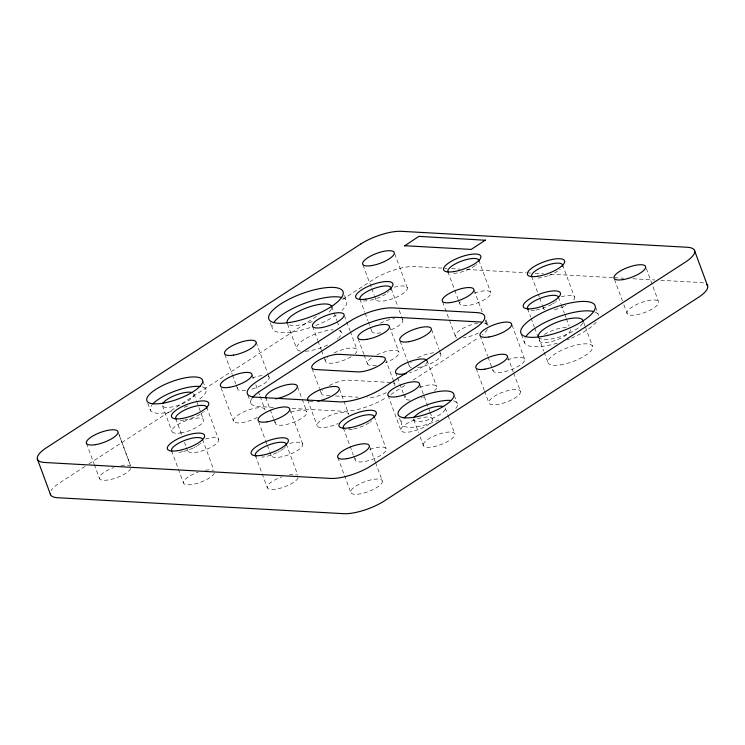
<?xml version="1.0" encoding="UTF-8"?>
<svg xmlns="http://www.w3.org/2000/svg" width="745" height="745" viewBox="0 0 745 745"><rect width="100%" height="100%" fill="white"/><g stroke="black" fill="none" stroke-linecap="round" stroke-linejoin="round"><path stroke-width="0.56" stroke-dasharray="3.73 2.79" d="M85.07 466.389L59.721 482.816A30.564 9.545 -20.3 0 0 51.135 490.685M88.972 463.856L319.084 314.716M342.486 299.546L373.683 279.319A30.564 9.545 -20.3 0 1 414.444 266.57L446.972 268.386M390.753 394.552L406.314 384.467M413.121 380.062L478.271 337.83M451.619 268.647L459.758 269.094M466.724 269.485L525.979 272.791M527.143 272.856L530.626 273.052M535.273 273.313L543.403 273.76M550.378 274.151L613.107 277.652M614.271 277.717L623.565 278.23M632.859 278.751L654.939 279.98M660.74 280.306L700.244 282.513A30.564 9.545 -20.3 0 1 704.546 283.258M390.762 382.511L348.874 380.173A16.809 5.252 -20.3 0 0 328.945 385.714M329.914 395.651L325.388 395.399A16.809 5.252 -20.3 0 1 322.008 391.078M335.576 395.967L358.224 397.234M273.564 407.385L258.599 406.556A32.435 10.132 -20.3 0 1 252.08 398.212M291.984 408.418L342.626 411.24A32.435 10.132 -20.3 0 0 385.891 397.709M646.278 268.479L658.645 301.911A16.809 5.252 -20.3 0 1 636.072 314.856A16.809 5.252 -20.3 0 1 633.771 306.009A16.809 5.252 -20.3 0 1 658.645 301.911M614.485 279.412L622.392 300.775M623.854 304.724L627.132 313.589M595.6 307.089L598.691 315.442M562.55 264.847L574.497 297.162M583.782 322.613L584.974 325.844M585.374 326.925L592.545 346.304M558.387 297.031L560.78 303.494M561.171 304.575L564.365 313.189M564.757 314.269L565.958 317.5M566.358 318.571L569.143 326.114M531.66 276.367L539.231 296.827M539.631 297.907L542.015 304.37M542.416 305.45L543.608 308.681M538.505 337.047L543.682 351.044M544.083 352.124L548.059 362.889M527.497 308.551L530.682 317.165M531.083 318.245L534.267 326.859M534.668 327.94L539.445 340.865M521.444 334.552L524.536 342.905M512.02 325.09L524.666 359.276M478.774 260.173L490.722 292.487M507.736 356.957L513.268 371.913M513.668 372.975L520.504 391.46A16.809 5.252 -20.3 0 1 497.921 404.395A16.809 5.252 -20.3 0 1 495.621 395.548A16.809 5.252 -20.3 0 1 520.504 391.46M486.01 319.894L488.18 325.733A32.435 10.132 -20.3 0 0 483.896 322.501M474.174 290.252L482.192 311.941M485.237 320.164L486.932 324.755M480.106 335.697L487.612 355.989M488.012 357.06L493.143 370.945M447.885 271.692L454.254 288.93M454.655 290.001L457.84 298.624M458.24 299.695L459.833 304.007M476.223 368.626L484.241 390.315M484.52 391.06L488.981 403.129M442.66 301.93L448.974 319.018M449.375 320.08L455.419 336.423M431.606 329.504L438.898 349.219M439.289 350.29L440.891 354.601M454.329 395.446L457.411 403.799M394.682 253.719L407.319 287.896M445.249 407.943L447.643 414.406M448.043 415.487L454.813 433.795M427.043 360.617L436.728 386.785M391.237 288.762L397.606 305.999M399.199 310.302L402.784 319.996M419.798 384.467L429.8 411.491M430.07 412.236L432.566 418.969A16.809 5.252 -20.3 0 1 409.983 431.904A16.809 5.252 -20.3 0 1 407.692 423.058A16.809 5.252 -20.3 0 1 432.566 418.969M400.084 341.182L407.375 360.887M407.655 361.642L409.368 366.27M389.439 326.412L399.003 352.264M363.038 265.071L371.457 287.821M371.736 288.566L374.223 295.299M374.502 296.044L375.806 299.574M413.745 419.696L418.532 432.612M420.124 436.924L423.309 445.538M395.651 372.612L396.843 375.843M397.523 377.668L403.213 393.071M403.613 394.152L405.206 398.454M385.556 359.351L393.127 379.82M393.248 380.136L394.841 384.448M359.947 299.201L364.724 312.127M365.125 313.207L367.918 320.741M368.309 321.821L369.902 326.133M370.302 327.204L371.895 331.516M399.478 418.131L401.797 424.399M388.005 395.39L401.052 430.638M344.423 295.402L346.639 301.38M358.196 338.845L363.895 354.248M364.175 355.002L367.481 363.942M344.469 315.75L346.444 321.086M346.714 321.84L350.001 330.706M350.271 331.451L357.116 349.926M374.186 416.418L386.143 448.732M331.655 306.437L333.648 311.829M334.049 312.9L336.833 320.443M337.234 321.514L338.826 325.826M340.418 330.137L341.219 332.289M369.706 446.823L375.238 461.77M375.517 462.524L382.353 481A16.809 5.252 -20.3 0 1 359.77 493.935A16.809 5.252 -20.3 0 1 357.479 485.088A16.809 5.252 -20.3 0 1 382.353 481M339.506 389.207L343.613 400.298M343.883 401.052L348.79 414.295A16.809 5.252 -20.3 0 0 330.268 415.375A16.809 5.252 -20.3 0 0 317.621 426.447A16.809 5.252 -20.3 0 0 338.342 423.43M312.555 326.357L317.696 340.242M317.966 340.987L321.253 349.852M321.523 350.597L323.619 356.259M323.898 357.004L325.593 361.604M343.296 427.937L349.675 445.175M350.076 446.246L353.26 454.869M353.661 455.94L355.253 460.252M312.146 368.691L319.437 388.396M319.717 389.151L321.43 393.788M337.802 457.421L344.395 475.263M344.516 475.58L350.839 492.668M287.57 324.103L296.733 348.874M307.592 399.795L317.268 425.972M297.618 386.869L306.903 411.957M270.267 322.864L272.474 328.843M290.094 409.964L302.74 444.141M256.14 342.188L267.474 372.845M267.865 373.916L269.057 377.119M286.248 443.936L297.804 475.17M265.704 397.458L273.396 418.243M273.788 419.323L275.38 423.635M252.248 375.117L254.343 380.788M255.805 384.737L257.9 390.399M258.292 391.46L259.875 395.735M260.154 396.48L265.015 409.62M258.58 421.633L265.574 440.537M265.695 440.863L266.878 444.067M267.269 445.137L269.643 451.545M269.913 452.29L271.227 455.819M247.88 395.083L250.972 403.436M224.897 354.611L232.123 374.158M232.403 374.903L235.681 383.768M236.081 384.839L237.655 389.113M255.367 455.446L261.737 472.684M262.138 473.764L267.315 487.761M221.125 387.866L233.492 421.298M202.994 381.431L206.086 389.784M206.635 407.077L218.592 439.382M193.924 393.928L196.317 400.382M196.717 401.462L203.487 419.77M202.472 439.261L214.029 470.495M175.745 418.597L181.724 434.745M184.518 442.288L186.11 446.6M186.501 447.671L187.703 450.902M162.419 405.671L171.983 431.523M171.583 450.781L177.962 468.009M178.362 469.089L183.54 483.086M147.771 403.073L150.471 410.383M119.172 434.94L130.626 465.914M118.259 432.482L130.515 465.588M86.476 443.405L93.982 463.697M94.252 464.442L99.513 478.653M268.293 376.309A16.809 5.252 -20.3 0 1 250.544 389.514M245.673 390.51A16.809 5.252 -20.3 0 1 238.232 386.404M252.034 378.004A16.809 5.252 -20.3 0 1 262.789 375.536M419.584 387.353A16.809 5.252 -20.3 0 1 435.266 390.101M434.801 390.576A16.809 5.252 -20.3 0 1 434.26 391.069M424.287 396.778A16.809 5.252 -20.3 0 1 423.262 397.187M422.229 397.569A16.809 5.252 -20.3 0 1 421.195 397.923M409.89 400.093A16.809 5.252 -20.3 0 1 405.783 395.753M200.75 443.07A16.483 5.15 -20.3 0 1 200.219 443.564M199.623 444.076A16.483 5.15 -20.3 0 1 197.5 445.603M196.689 446.115A16.483 5.15 -20.3 0 1 195.842 446.618M194.939 447.112A16.483 5.15 -20.3 0 1 194.007 447.596M193.048 448.071A16.483 5.15 -20.3 0 1 183.661 451.451M182.637 451.694A16.483 5.15 -20.3 0 1 177.887 452.448M285.4 446.776A16.483 5.15 -20.3 0 1 285 447.251M284.534 447.745A16.483 5.15 -20.3 0 1 283.994 448.239M283.398 448.741A16.483 5.15 -20.3 0 1 281.275 450.278M280.465 450.781A16.483 5.15 -20.3 0 1 279.617 451.284M278.714 451.777A16.483 5.15 -20.3 0 1 277.783 452.271M276.823 452.737A16.483 5.15 -20.3 0 1 261.663 457.113M389.113 291.5A16.483 5.15 -20.3 0 1 388.583 291.993M387.987 292.496A16.483 5.15 -20.3 0 1 387.335 293.008M385.863 294.033A16.483 5.15 -20.3 0 1 369.008 300.524M367.127 300.784A16.483 5.15 -20.3 0 1 362.564 300.756M394.319 287.17A16.809 5.252 -20.3 0 1 407.18 289.274A16.809 5.252 -20.3 0 1 389.374 299.788A16.809 5.252 -20.3 0 1 375.731 298.14M204.381 411.389A16.483 5.15 -20.3 0 1 203.785 411.892M203.134 412.395A16.483 5.15 -20.3 0 1 202.426 412.907M201.662 413.419A16.483 5.15 -20.3 0 1 200.852 413.931M199.995 414.434A16.483 5.15 -20.3 0 1 184.807 419.91M183.857 420.059A16.483 5.15 -20.3 0 1 177.794 420.022M334.011 353.055A16.809 5.252 -20.3 0 1 352.683 347.98A16.809 5.252 -20.3 0 1 355.179 353.717M351.184 356.697A16.809 5.252 -20.3 0 1 331.86 363.188A16.809 5.252 -20.3 0 1 326.524 358.438M326.934 357.963A16.809 5.252 -20.3 0 1 327.4 357.488M130.831 468.493A16.809 5.252 -20.3 0 1 113.771 478.672A16.809 5.252 -20.3 0 1 99.336 477.862A16.809 5.252 -20.3 0 1 113.883 467.553M121.016 465.569A16.809 5.252 -20.3 0 1 129.76 465.644M289.731 443.415A16.809 5.252 -20.3 0 1 302.6 445.519A16.809 5.252 -20.3 0 1 284.795 456.033A16.809 5.252 -20.3 0 1 271.143 454.385M560.296 269.159A16.483 5.15 -20.3 0 1 559.7 269.662M557.577 271.189A16.483 5.15 -20.3 0 1 549.018 275.389M547.957 275.771A16.483 5.15 -20.3 0 1 535.59 278.071M298.149 477.75A16.483 5.15 -20.3 0 1 281.489 487.854A16.483 5.15 -20.3 0 1 267.194 487.053A16.483 5.15 -20.3 0 1 281.899 476.837M289.144 474.928A16.483 5.15 -20.3 0 1 296.668 474.975M439.625 353.26A16.809 5.252 -20.3 0 1 435.751 360.869A16.809 5.252 -20.3 0 1 417.386 367.676M411.464 367.63A16.809 5.252 -20.3 0 1 410.299 363.104M410.709 362.638A16.809 5.252 -20.3 0 1 411.184 362.163M417.787 357.73A16.809 5.252 -20.3 0 1 434.503 352.692M322.362 390.622A16.809 5.252 -20.3 0 1 322.771 390.147M393.127 382.93A16.809 5.252 -20.3 0 1 394.422 386.394M386.301 392.671A16.809 5.252 -20.3 0 1 367.276 397.737M369.837 449.328A16.483 5.15 -20.3 0 1 386.245 449.561A16.483 5.15 -20.3 0 1 368.728 460.55A16.483 5.15 -20.3 0 1 355.505 458.315M214.374 473.075A16.483 5.15 -20.3 0 1 197.714 483.179A16.483 5.15 -20.3 0 1 183.419 482.387A16.483 5.15 -20.3 0 1 198.123 472.162M205.369 470.253A16.483 5.15 -20.3 0 1 212.893 470.3M205.471 438.991A16.483 5.15 -20.3 0 1 218.583 440.751A16.483 5.15 -20.3 0 1 201.523 451.097A16.483 5.15 -20.3 0 1 187.638 449.812M371.932 420.729A16.483 5.15 -20.3 0 1 371.336 421.232M370.684 421.745A16.483 5.15 -20.3 0 1 369.976 422.257M369.213 422.769A16.483 5.15 -20.3 0 1 353.344 429.073M352.357 429.26A16.483 5.15 -20.3 0 1 345.345 429.371M570.428 329.681A16.483 5.15 -20.3 0 1 552.576 341.257A16.483 5.15 -20.3 0 1 540.302 338.016M544.418 334.514A16.483 5.15 -20.3 0 1 567.094 327.698M413.624 418.969A16.809 5.252 -20.3 0 0 429.288 419.444A16.809 5.252 -20.3 0 0 445.37 408.66L445.352 408.288A16.809 5.252 -20.3 0 0 445.082 407.627M427.22 361.278A16.809 5.252 -20.3 0 1 409.564 372.724M453.5 400.847A29.67 9.266 -20.3 0 1 454.012 410.495M438.982 419.929A29.67 9.266 -20.3 0 1 409.405 427.276A29.67 9.266 -20.3 0 1 403.427 418.811M339.012 330.463A23.738 7.413 -20.3 0 1 338.733 337.774M337.969 338.491A23.738 7.413 -20.3 0 1 337.113 339.217M327.632 344.972A23.738 7.413 -20.3 0 1 304.603 351.342M300.496 351.109A23.738 7.413 -20.3 0 1 303.895 339.739A23.738 7.413 -20.3 0 1 333.35 329.821M331.749 308.011A23.738 7.413 -20.3 0 1 331.572 308.607M331.292 309.222A23.738 7.413 -20.3 0 1 328.405 312.649M312.174 321.617A23.738 7.413 -20.3 0 1 287.756 323.889M342.607 297.795A39.559 12.358 -20.3 0 1 342.095 310.302M336.302 314.958A39.559 12.358 -20.3 0 1 314.958 325.844M310.097 327.595A39.559 12.358 -20.3 0 1 272.651 324.522M402.384 319.4A16.483 5.15 -20.3 0 1 390.305 330.128M380.956 332.829A16.483 5.15 -20.3 0 1 372.751 328.666M380.369 323.181A16.483 5.15 -20.3 0 1 394.682 318.534M474.425 293.083A16.483 5.15 -20.3 0 1 490.815 293.446A16.483 5.15 -20.3 0 1 472.609 304.5A16.483 5.15 -20.3 0 1 460.354 301.623M561.376 296.761A16.483 5.15 -20.3 0 1 572.775 300.971M566.032 305.497A16.483 5.15 -20.3 0 1 565.064 305.971M564.077 306.428A16.483 5.15 -20.3 0 1 553.647 309.808M544.697 309.752A16.483 5.15 -20.3 0 1 543.664 307.173M556.664 300.84A16.483 5.15 -20.3 0 1 556.133 301.343M555.537 301.846A16.483 5.15 -20.3 0 1 554.885 302.358M554.178 302.861A16.483 5.15 -20.3 0 1 552.604 303.885M551.747 304.388A16.483 5.15 -20.3 0 1 540.619 308.952M539.576 309.222A16.483 5.15 -20.3 0 1 535.599 310.022M534.677 310.134A16.483 5.15 -20.3 0 1 530.114 310.106M193.756 393.602A16.809 5.252 -20.3 0 1 179.592 404.87A16.809 5.252 -20.3 0 1 162.298 404.954M583.074 322.036A23.738 7.413 -20.3 0 1 582.897 322.622M582.618 323.246A23.738 7.413 -20.3 0 1 561.208 336.451A23.738 7.413 -20.3 0 1 539.082 337.904M202.174 386.832A29.67 9.266 -20.3 0 1 199.567 399.087M187.656 405.913A29.67 9.266 -20.3 0 1 182.339 408.139M171.415 411.547A29.67 9.266 -20.3 0 1 152.101 404.796M507.522 359.844A16.809 5.252 -20.3 0 1 524.676 360.114A16.809 5.252 -20.3 0 1 505.352 371.522A16.809 5.252 -20.3 0 1 494.075 367.779M484.157 322.958A16.809 5.252 -20.3 0 1 486.522 326.692M478.392 332.978A16.809 5.252 -20.3 0 1 463.437 337.83M457.011 337.625A16.809 5.252 -20.3 0 1 459.693 330.333A16.809 5.252 -20.3 0 1 477.88 323.172M257.379 417.368A16.809 5.252 -20.3 0 1 234.144 422.024A16.809 5.252 -20.3 0 1 247.526 410.318A16.809 5.252 -20.3 0 1 264.969 410.728M290.792 412.171A16.809 5.252 -20.3 0 1 306.893 412.935A16.809 5.252 -20.3 0 1 287.924 424.129A16.809 5.252 -20.3 0 1 275.957 420.925M376.84 354.927A16.809 5.252 -20.3 0 1 398.435 351.379A16.809 5.252 -20.3 0 1 385.538 362.666M376.421 365.199A16.809 5.252 -20.3 0 1 371.755 357.842M313.161 401.751A16.809 5.252 -20.3 0 1 309.305 401.322M594.668 311.857A39.559 12.358 -20.3 0 1 598.822 316.253M596.233 322.129A39.559 12.358 -20.3 0 1 570.223 338.64M569.422 338.966A39.559 12.358 -20.3 0 1 567.019 339.906M557.269 343.184A39.559 12.358 -20.3 0 1 525.225 337.578M487.379 329.476A32.435 10.132 -20.3 0 1 482.294 334.943M476.521 264.484A16.483 5.15 -20.3 0 1 475.925 264.987M475.273 265.499A16.483 5.15 -20.3 0 1 452.56 273.424M423.831 443.107L423.56 443.564A16.809 5.252 -20.3 0 0 437.231 445.789A16.809 5.252 -20.3 0 0 454.934 434.512L454.916 434.139A16.809 5.252 -20.3 0 0 440.891 433.534A16.809 5.252 -20.3 0 0 423.831 443.107M180.569 432.966A16.809 5.252 -20.3 0 0 203.59 420.115A16.809 5.252 -20.3 0 0 179.051 423.849A16.809 5.252 -20.3 0 0 180.569 432.966M560.184 364.938A23.738 7.413 -20.3 0 0 592.675 346.798A23.738 7.413 -20.3 0 0 558.042 352.068A23.738 7.413 -20.3 0 0 560.184 364.938"/><path stroke-width="1.12" d="M414.043 417.647L414.276 417.265A16.809 5.252 -20.3 0 1 428.086 408.744A16.809 5.252 -20.3 0 1 443.694 406.649M404.665 245.887L418.811 236.37L485.489 240.253M404.6 245.71L471.203 249.426L485.423 240.086M694.396 250.199L707.657 286.033M37.343 458.967L50.604 494.801M307.899 400.419A16.809 5.252 -20.3 0 1 323.116 388.657A16.809 5.252 -20.3 0 1 339.031 389.961A16.809 5.252 -20.3 0 1 317.603 401.21M527.665 308.868A16.483 5.15 -20.3 0 1 541.55 297.814A16.483 5.15 -20.3 0 1 558.499 297.739M528.587 309.631A16.483 5.15 -20.3 0 1 527.898 309.147M176.155 419.193A16.483 5.15 -20.3 0 1 190.338 407.673A16.483 5.15 -20.3 0 1 206.579 408.577M406.519 373.506A16.809 5.252 -20.3 0 1 400.661 366.019A16.809 5.252 -20.3 0 1 426.857 360.319M344.013 428.794A16.483 5.15 -20.3 0 1 356.827 417.405A16.483 5.15 -20.3 0 1 374.251 417.517M256.075 456.303A16.483 5.15 -20.3 0 1 268.889 444.914A16.483 5.15 -20.3 0 1 286.322 445.026M360.347 299.807A16.483 5.15 -20.3 0 1 373.999 288.473A16.483 5.15 -20.3 0 1 390.901 288.781M390.78 289.19A16.483 5.15 -20.3 0 1 390.585 289.619M706.632 284.413A30.564 9.545 -20.3 0 1 698.316 297.432L384.355 500.929A30.564 9.545 -20.3 0 1 343.594 513.678L57.793 497.735A30.564 9.545 -20.3 0 1 50.288 493.59M531.828 276.684A16.483 5.15 -20.3 0 1 546.774 265.267A16.483 5.15 -20.3 0 1 562.494 266.356M448.285 272.288A16.483 5.15 -20.3 0 1 461.937 260.964A16.483 5.15 -20.3 0 1 478.839 261.272M404.153 417.982A29.67 9.266 -20.3 0 1 451.414 400.484M287.179 323.023A23.738 7.413 -20.3 0 1 308.179 307.303A23.738 7.413 -20.3 0 1 331.823 307.452M273.834 322.473A39.559 12.358 -20.3 0 1 305.078 303.159A39.559 12.358 -20.3 0 1 341.415 297.441M162.95 403.241A16.809 5.252 -20.3 0 1 176.761 394.729A16.809 5.252 -20.3 0 1 192.359 392.634M538.505 337.047A23.738 7.413 -20.3 0 1 559.504 321.319A23.738 7.413 -20.3 0 1 583.149 321.477M152.827 403.967A29.67 9.266 -20.3 0 1 200.088 386.469M171.75 451.088A16.483 5.15 -20.3 0 1 185.645 440.044A16.483 5.15 -20.3 0 1 202.593 439.96M266.012 398.081A16.809 5.252 -20.3 0 1 281.228 386.32A16.809 5.252 -20.3 0 1 297.143 387.624A16.809 5.252 -20.3 0 1 275.715 398.873M525.896 336.535A39.559 12.358 -20.3 0 1 557.139 317.221A39.559 12.358 -20.3 0 1 593.476 311.503M252.751 397.336A32.435 10.132 -20.3 0 1 260.648 390.715L353.028 330.845A32.435 10.132 -20.3 0 1 396.284 317.314L480.311 321.998A32.435 10.132 -20.3 0 1 481.615 322.101M360.645 244.071L46.684 447.568A30.564 9.545 -20.3 0 0 44.756 462.487L330.556 478.43A30.564 9.545 -20.3 0 0 371.317 465.681L685.279 262.184A30.564 9.545 -20.3 0 0 687.207 247.266L401.406 231.323A30.564 9.545 -20.3 0 0 360.645 244.071M349.545 321.449L257.174 381.319A32.435 10.132 -20.3 0 0 255.125 397.15L339.152 401.844A32.435 10.132 -20.3 0 0 382.418 388.303L474.788 328.433A32.435 10.132 -20.3 0 0 476.837 312.602L392.811 307.909A32.435 10.132 -20.3 0 0 349.545 321.449M381.198 356.669L339.31 354.331A16.809 5.252 -20.3 0 0 316.886 361.344A16.809 5.252 -20.3 0 0 315.824 369.548L357.712 371.885A16.809 5.252 -20.3 0 0 380.136 364.873A16.809 5.252 -20.3 0 0 381.198 356.669M533.42 308.477A19.78 6.174 -20.3 0 0 560.501 293.353A19.78 6.174 -20.3 0 0 531.641 297.739A19.78 6.174 -20.3 0 0 533.42 308.477M181.678 418.513A19.78 6.174 -20.3 0 0 208.758 403.39A19.78 6.174 -20.3 0 0 179.89 407.785A19.78 6.174 -20.3 0 0 181.678 418.513M261.29 455.372A19.78 6.174 -20.3 0 0 288.371 440.248A19.78 6.174 -20.3 0 0 259.502 444.644A19.78 6.174 -20.3 0 0 261.29 455.372M349.228 427.863A19.78 6.174 -20.3 0 0 376.309 412.739A19.78 6.174 -20.3 0 0 347.44 417.135A19.78 6.174 -20.3 0 0 349.228 427.863M177.515 450.697A19.78 6.174 -20.3 0 0 204.596 435.574A19.78 6.174 -20.3 0 0 175.727 439.969A19.78 6.174 -20.3 0 0 177.515 450.697M365.87 299.127A19.78 6.174 -20.3 0 0 392.95 284.003A19.78 6.174 -20.3 0 0 364.091 288.399A19.78 6.174 -20.3 0 0 365.87 299.127M537.583 276.293A19.78 6.174 -20.3 0 0 564.663 261.169A19.78 6.174 -20.3 0 0 535.804 265.555A19.78 6.174 -20.3 0 0 537.583 276.293M453.807 271.618A19.78 6.174 -20.3 0 0 480.888 256.494A19.78 6.174 -20.3 0 0 452.029 260.88A19.78 6.174 -20.3 0 0 453.807 271.618M408.744 341.685A16.809 5.252 -20.3 0 0 431.327 328.75A16.809 5.252 -20.3 0 0 406.453 332.847A16.809 5.252 -20.3 0 0 408.744 341.685M366.857 339.347A16.809 5.252 -20.3 0 0 389.439 326.412A16.809 5.252 -20.3 0 0 364.566 330.51A16.809 5.252 -20.3 0 0 366.857 339.347M267.12 421.828A16.809 5.252 -20.3 0 0 289.703 408.893A16.809 5.252 -20.3 0 0 264.829 412.991A16.809 5.252 -20.3 0 0 267.12 421.828M396.945 396.657A16.809 5.252 -20.3 0 0 419.528 383.722A16.809 5.252 -20.3 0 0 394.645 387.81A16.809 5.252 -20.3 0 0 396.945 396.657M623.034 279.608A16.809 5.252 -20.3 0 0 645.608 266.673A16.809 5.252 -20.3 0 0 620.734 270.761A16.809 5.252 -20.3 0 0 623.034 279.608M371.708 265.583A16.809 5.252 -20.3 0 0 394.282 252.648A16.809 5.252 -20.3 0 0 369.408 256.736A16.809 5.252 -20.3 0 0 371.708 265.583M233.558 355.123A16.809 5.252 -20.3 0 0 256.14 342.188A16.809 5.252 -20.3 0 0 231.257 346.285A16.809 5.252 -20.3 0 0 233.558 355.123M489.046 336.964A16.809 5.252 -20.3 0 0 511.629 324.028A16.809 5.252 -20.3 0 0 486.746 328.117A16.809 5.252 -20.3 0 0 489.046 336.964M451.321 302.442A16.809 5.252 -20.3 0 0 473.894 289.507A16.809 5.252 -20.3 0 0 449.021 293.595A16.809 5.252 -20.3 0 0 451.321 302.442M229.395 387.307A16.809 5.252 -20.3 0 0 251.978 374.372A16.809 5.252 -20.3 0 0 227.095 378.469A16.809 5.252 -20.3 0 0 229.395 387.307M346.732 458.687A16.809 5.252 -20.3 0 0 369.315 445.752A16.809 5.252 -20.3 0 0 344.441 449.84A16.809 5.252 -20.3 0 0 346.732 458.687M95.407 444.672A16.809 5.252 -20.3 0 0 117.989 431.737A16.809 5.252 -20.3 0 0 93.116 435.825A16.809 5.252 -20.3 0 0 95.407 444.672M321.495 327.614A16.809 5.252 -20.3 0 0 344.069 314.679A16.809 5.252 -20.3 0 0 319.195 318.776A16.809 5.252 -20.3 0 0 321.495 327.614M484.883 369.147A16.809 5.252 -20.3 0 0 507.466 356.212A16.809 5.252 -20.3 0 0 482.583 360.301A16.809 5.252 -20.3 0 0 484.883 369.147M162.764 403.213A29.67 9.266 -20.3 0 0 202.612 380.388A29.67 9.266 -20.3 0 0 158.713 387.605A29.67 9.266 -20.3 0 0 162.764 403.213M414.09 417.228A29.67 9.266 -20.3 0 0 453.938 394.403A29.67 9.266 -20.3 0 0 410.039 401.62A29.67 9.266 -20.3 0 0 414.09 417.228M542.09 336.479A39.559 12.358 -20.3 0 0 595.218 306.037A39.559 12.358 -20.3 0 0 536.689 315.666A39.559 12.358 -20.3 0 0 542.09 336.479M290.029 322.417A39.559 12.358 -20.3 0 0 343.156 291.984A39.559 12.358 -20.3 0 0 284.627 301.604A39.559 12.358 -20.3 0 0 290.029 322.417"/></g></svg>
